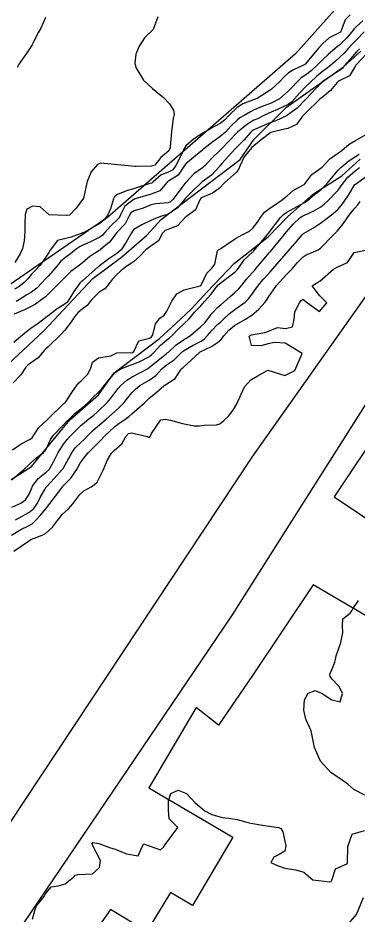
# Model space of a CAD drawing. Header units: metres. Extents: x 292545 to 299085, y 7450245 to 7463078.
# Drawn here: x 293780.3 to 293820.4, y 7462827.6 to 7462933.3 of the extents above; entities that cross this region are included whole.
import ezdxf

# ---------------------------------------------------------------- set-up
doc = ezdxf.new("R2010")
doc.units = ezdxf.units.M
for name, color, linetype in [('Curvas de Nivel 1m', 11, 'Continuous'), ('Curvas de Nivel 5m', 15, 'Continuous'), ('Edificações', 30, 'Continuous'), ('Hidrografia', 140, 'Continuous'), ('Vias Primárias', 230, 'Continuous')]:
    doc.layers.add(name, color=color, linetype=linetype)

msp = doc.modelspace()

# ---------------------------------------------------------------- linework, layer by layer
at = {"layer": 'Curvas de Nivel 1m', "flags": 128}
for points, elevation in [([(293819.43, 7462933.72), (293818.83, 7462933.13), (293818.31, 7462931.73), (293818.27, 7462931.67), (293818.21, 7462931.63), (293816.95, 7462930.99), (293816.2, 7462930.34), (293815.69, 7462929.76), (293814.17, 7462927.95), (293814.09, 7462927.87), (293813.92, 7462927.78), (293812.73, 7462927.23), (293812.16, 7462926.86), (293811.59, 7462926.37), (293811.09, 7462925.81), (293810.13, 7462924.91), (293808.45, 7462923.85), (293808.22, 7462923.75), (293808.12, 7462923.72), (293806.76, 7462923.22), (293806.11, 7462922.8), (293805.16, 7462921.88), (293804.64, 7462921.35), (293804.09, 7462920.91), (293803.43, 7462920.56), (293802.33, 7462919.92), (293802.17, 7462919.82), (293802.07, 7462919.76), (293800.95, 7462919.04), (293800.06, 7462918.25), (293799.86, 7462917.94), (293799.69, 7462917.58), (293798.9, 7462915.96), (293798.54, 7462915.45), (293798.02, 7462915.16), (293797.16, 7462914.84), (293796.17, 7462913.99), (293796.08, 7462913.91), (293796, 7462913.87), (293795.83, 7462913.83), (293794, 7462913.24), (293793.07, 7462912.95), (293791.99, 7462912.53), (293791.69, 7462912.34), (293791.54, 7462912.04), (293791.17, 7462910.84), (293790.83, 7462910.05), (293790.45, 7462909.55), (293789.94, 7462909.13), (293788.11, 7462908.09), (293787.93, 7462908.02), (293786.53, 7462907.51), (293785.93, 7462907.35), (293784.93, 7462907.11), (293784.18, 7462906.13), (293784.08, 7462905.96), (293783.91, 7462905.7), (293783.3, 7462904.74), (293782.84, 7462904.15), (293782.37, 7462903.66), (293781.87, 7462903.13), (293781.42, 7462902.61), (293781, 7462902.17), (293780.36, 7462901.67), (293779.85, 7462901.38)], 683), ([(293796.76, 7462933.46), (293796.22, 7462931.99), (293795.2, 7462931.01), (293794.56, 7462930.01), (293794.44, 7462929.75), (293794.18, 7462929.08), (293794.05, 7462928.01), (293794.17, 7462927.49), (293795.08, 7462926), (293796.13, 7462925.02), (293797.43, 7462923.98), (293798.12, 7462923.22), (293798.62, 7462922.48), (293798.7, 7462921.96), (293798.57, 7462921.49), (293798.37, 7462919.97), (293798.23, 7462918.14), (293798.18, 7462917.97), (293798.05, 7462917.69), (293797.11, 7462916.91), (293796.4, 7462915.99), (293796.12, 7462915.9), (293796.03, 7462915.88), (293794.2, 7462915.85), (293794.03, 7462915.84), (293792.03, 7462916.04), (293790.03, 7462916.23), (293789.63, 7462916.07), (293788.89, 7462915.21), (293788.45, 7462914.08), (293787.98, 7462912.09), (293787.12, 7462910.94), (293786.33, 7462910.11), (293786.01, 7462910.06), (293785.95, 7462910.05), (293783.96, 7462910.13), (293782.89, 7462911.07), (293781.97, 7462911.14), (293781.33, 7462910.81), (293781.14, 7462910.17), (293781.09, 7462909.03), (293781.07, 7462908.17), (293781.01, 7462907.08), (293780.82, 7462906.17), (293780.54, 7462905.54), (293779.89, 7462904.52)], 684), ([(293820.92, 7462933.01), (293820.22, 7462932.37), (293819.89, 7462932.04), (293819.63, 7462931.72), (293818.98, 7462930.95), (293818.2, 7462930.18), (293817.95, 7462929.98), (293817.66, 7462929.74), (293816.87, 7462929.06), (293816.18, 7462928.41), (293815.52, 7462927.76), (293814.82, 7462927.12), (293814.16, 7462926.61), (293813.67, 7462926.27), (293813.14, 7462925.79), (293812.66, 7462925.27), (293812.13, 7462924.7), (293811.1, 7462923.82), (293810.12, 7462923.3), (293809.06, 7462922.9), (293808.11, 7462922.51), (293807.67, 7462922.29), (293806.92, 7462921.86), (293806.42, 7462921.55), (293806.09, 7462921.29), (293805.38, 7462920.58), (293804.72, 7462919.89), (293804.07, 7462919.31), (293803.23, 7462918.74), (293802.18, 7462917.92), (293802.11, 7462917.86), (293802.05, 7462917.8), (293801.02, 7462916.95), (293800.04, 7462916.16), (293799.89, 7462915.94), (293799.14, 7462914.83), (293798, 7462914.09), (293797.93, 7462914.05), (293797.85, 7462913.97), (293797.01, 7462912.96), (293795.99, 7462912.57), (293794.08, 7462912.02), (293794.01, 7462911.99), (293793.98, 7462911.98), (293792.86, 7462911.14), (293792.31, 7462910.04), (293792.19, 7462909.8), (293791.95, 7462909.53), (293791.19, 7462908.8), (293790.53, 7462908.05), (293790.25, 7462907.74), (293789.93, 7462907.5), (293788.82, 7462906.97), (293787.92, 7462906.58), (293787.59, 7462906.42), (293787.12, 7462906.1), (293786.46, 7462905.55), (293785.9, 7462905.16), (293785.33, 7462904.67), (293784.91, 7462904.12), (293783.87, 7462902.94), (293783.47, 7462902.54), (293783.12, 7462902.15), (293782.5, 7462901.51), (293781.85, 7462901.04), (293781.31, 7462900.71), (293780.47, 7462900.17), (293780.08, 7462899.94)], 682), ([(293821.09, 7462931.7), (293820.2, 7462930.78), (293819.67, 7462930.24), (293819.18, 7462929.72), (293818.71, 7462929.2), (293818.18, 7462928.68), (293817.68, 7462928.23), (293817.11, 7462927.74), (293816.59, 7462927.33), (293816.16, 7462927.01), (293815.47, 7462926.44), (293814.76, 7462925.77), (293814.14, 7462925.17), (293813.44, 7462924.48), (293812.85, 7462923.79), (293812.5, 7462923.41), (293812.12, 7462923.15), (293810.85, 7462922.56), (293810.11, 7462922.23), (293809.83, 7462922.11), (293809.26, 7462921.84), (293808.49, 7462921.46), (293808.09, 7462921.28), (293807.19, 7462920.75), (293806.15, 7462919.87), (293806.11, 7462919.83), (293806.07, 7462919.79), (293804.25, 7462917.9), (293804.05, 7462917.71), (293803.12, 7462916.83), (293802.29, 7462915.92), (293802.16, 7462915.78), (293802.02, 7462915.68), (293801, 7462914.95), (293800.06, 7462913.94), (293800.03, 7462913.91), (293800, 7462913.88), (293798.53, 7462911.96), (293798.27, 7462911.67), (293797.98, 7462911.54), (293796.52, 7462911.44), (293795.97, 7462911.3), (293795.04, 7462910.93), (293793.96, 7462910.62), (293793.59, 7462910.39), (293793.39, 7462910.03), (293792.89, 7462909.08), (293791.93, 7462908.07), (293791.92, 7462908.06), (293791.07, 7462906.9), (293790.02, 7462906.06), (293789.95, 7462906.02), (293789.91, 7462905.99), (293788.75, 7462905.23), (293787.89, 7462904.5), (293787.67, 7462904.31), (293787.36, 7462904.1), (293786.51, 7462903.47), (293785.87, 7462902.85), (293785.18, 7462902.12), (293783.85, 7462900.79), (293783.51, 7462900.48), (293783.09, 7462900.15), (293782.36, 7462899.63), (293781.83, 7462899.35), (293781.03, 7462898.96), (293779.82, 7462898.43)], 681), ([(293821.91, 7462929.68), (293820.17, 7462927.86), (293820.1, 7462927.78), (293820.06, 7462927.71), (293819.35, 7462926.52), (293818.15, 7462925.93), (293818.01, 7462925.86), (293817.88, 7462925.73), (293817.1, 7462924.78), (293816.13, 7462923.98), (293815.84, 7462923.75), (293814.11, 7462922.08), (293813.95, 7462921.94), (293813.82, 7462921.78), (293813.1, 7462920.78), (293812.08, 7462920.32), (293811.67, 7462920.22), (293810.07, 7462919.83), (293808.92, 7462918.98), (293808.06, 7462918.28), (293807.84, 7462918.07), (293807.65, 7462917.85), (293806.93, 7462916.97), (293806.42, 7462915.87), (293806.32, 7462915.57), (293806.02, 7462915.18), (293804.61, 7462913.89), (293804, 7462913.26), (293803.22, 7462912.68), (293801.99, 7462912.2), (293801.81, 7462912.09), (293801.71, 7462911.92), (293801.18, 7462910.72), (293800.13, 7462909.95), (293799.95, 7462909.79), (293799.07, 7462908.83), (293797.94, 7462908.42), (293797.61, 7462908.3), (293797.3, 7462907.98), (293796.82, 7462907.08), (293795.92, 7462906.44), (293795.33, 7462906), (293794.64, 7462905.27), (293793.89, 7462904.61), (293793.54, 7462904.37), (293793, 7462904.03), (293792.38, 7462903.53), (293791.87, 7462903.07), (293791.38, 7462902.53), (293791.02, 7462902.05), (293790.5, 7462901.41), (293789.85, 7462901.02), (293788.9, 7462900.07), (293788.45, 7462899.46), (293787.83, 7462899.02), (293787.33, 7462898.59), (293786.93, 7462898.1), (293786.48, 7462897.43), (293785.8, 7462896.53), (293785.42, 7462896.12), (293783.78, 7462894.54), (293783.56, 7462894.36), (293783.38, 7462894.14), (293782.64, 7462893.27), (293781.75, 7462892.64), (293781.46, 7462892.45), (293781.21, 7462892.17), (293780.63, 7462891.28), (293779.72, 7462890.35)], 679), ([(293779.63, 7462882.45), (293780.67, 7462883.14), (293781.65, 7462883.65), (293781.94, 7462883.87), (293782.14, 7462884.16), (293782.74, 7462885.07), (293783.67, 7462885.95), (293783.89, 7462886.14), (293785.69, 7462887.89), (293785.81, 7462887.99), (293785.91, 7462888.11), (293786.61, 7462889.2), (293787.26, 7462890.09), (293787.46, 7462890.36), (293787.73, 7462890.59), (293788.48, 7462891.33), (293788.88, 7462892.08), (293789.07, 7462892.76), (293789.75, 7462893.28), (293791.22, 7462893.51), (293791.76, 7462893.8), (293791.94, 7462893.86), (293793.76, 7462893.93), (293793.94, 7462894.02), (293794.51, 7462895.28), (293795.79, 7462895.62), (293796.02, 7462895.75), (293796.16, 7462895.99), (293796.48, 7462897.31), (293797.01, 7462897.98), (293797.49, 7462898.3), (293797.82, 7462898.77), (293798.22, 7462899.58), (293798.4, 7462899.96), (293798.99, 7462900.82), (293799.86, 7462901.31), (293801.73, 7462901.79), (293801.86, 7462901.85), (293801.9, 7462901.89), (293801.91, 7462901.92), (293802.54, 7462903.25), (293803.15, 7462903.91), (293803.46, 7462904.33), (293803.81, 7462905.9), (293803.84, 7462905.98), (293803.91, 7462906.03), (293804.19, 7462906.17), (293805.93, 7462907.34), (293806.25, 7462907.54), (293806.84, 7462907.86), (293807.56, 7462908.23), (293807.94, 7462908.57), (293808.5, 7462909.29), (293808.87, 7462909.84), (293809.35, 7462910.45), (293809.97, 7462910.92), (293810.51, 7462911.29), (293811.29, 7462911.81), (293811.99, 7462912.39), (293812.74, 7462913.05), (293814, 7462913.72), (293814.04, 7462913.74), (293814.08, 7462913.78), (293814.89, 7462914.9), (293816.02, 7462915.66), (293816.13, 7462915.76), (293817.04, 7462916.74), (293818.05, 7462917.44), (293818.22, 7462917.55), (293818.43, 7462917.73), (293819.32, 7462918.46), (293820.06, 7462918.9), (293821.42, 7462919.69)], 679), ([(293779.55, 7462875.69), (293780.61, 7462876.17), (293781.17, 7462876.56), (293781.57, 7462877.14), (293781.87, 7462877.86), (293782, 7462878.16), (293782.67, 7462879.07), (293783.6, 7462879.8), (293783.94, 7462880.13), (293784.44, 7462880.96), (293785.03, 7462882.12), (293785.24, 7462882.5), (293785.64, 7462883.1), (293786.07, 7462883.68), (293786.46, 7462884.1), (293787.07, 7462884.68), (293787.66, 7462885.26), (293788.1, 7462885.65), (293788.64, 7462886.08), (293789.22, 7462886.54), (293789.68, 7462886.95), (293790.81, 7462888.05), (293791.23, 7462888.52), (293791.71, 7462889.15), (293792.1, 7462889.66), (293792.4, 7462890.03), (293793.09, 7462890.66), (293793.73, 7462891.04), (293795.53, 7462891.99), (293795.74, 7462892.13), (293796.77, 7462892.96), (293797.76, 7462893.76), (293797.87, 7462893.86), (293798, 7462893.97), (293798.93, 7462894.81), (293799.78, 7462895.39), (293800.13, 7462895.6), (293800.65, 7462895.94), (293801.8, 7462896.93), (293802.29, 7462897.43), (293802.69, 7462897.91), (293803.18, 7462898.55), (293803.83, 7462899.25), (293804.17, 7462899.55), (293804.58, 7462899.89), (293805.25, 7462900.47), (293805.85, 7462900.98), (293806.29, 7462901.43), (293806.64, 7462901.86), (293807.19, 7462902.54), (293807.88, 7462903.31), (293808.14, 7462903.59), (293808.36, 7462903.85), (293809.06, 7462904.67), (293809.91, 7462905.68), (293809.98, 7462905.76), (293810.04, 7462905.83), (293810.53, 7462906.43), (293811.65, 7462907.8), (293811.94, 7462908.15), (293812.7, 7462909.04), (293813.5, 7462909.78), (293813.77, 7462909.97), (293813.96, 7462910.07), (293815.13, 7462910.6), (293815.97, 7462911.1), (293816.35, 7462911.38), (293816.77, 7462911.75), (293818, 7462913.04), (293818.3, 7462913.43), (293818.49, 7462913.73), (293819.15, 7462914.58), (293820.02, 7462915.34), (293820.54, 7462915.7)], 681), ([(293779.99, 7462874.18), (293781.54, 7462875.06), (293782.15, 7462875.55), (293782.56, 7462876.15), (293782.88, 7462876.83), (293783.58, 7462878.04), (293783.63, 7462878.1), (293783.66, 7462878.14), (293784.54, 7462879.07), (293785.5, 7462880.11), (293785.6, 7462880.25), (293786.27, 7462881.45), (293786.62, 7462882.1), (293787.03, 7462882.7), (293787.64, 7462883.29), (293788.07, 7462883.66), (293788.47, 7462884.08), (293789.06, 7462884.67), (293789.66, 7462885.18), (293790.66, 7462886.06), (293791.68, 7462886.96), (293792.26, 7462887.46), (293792.79, 7462888.03), (293793.19, 7462888.54), (293793.71, 7462889.15), (293794.14, 7462889.6), (293794.62, 7462890.01), (293795.73, 7462890.67), (293796.53, 7462891.19), (293797.24, 7462891.98), (293797.49, 7462892.23), (293797.75, 7462892.41), (293798.67, 7462893.04), (293799.57, 7462893.95), (293799.67, 7462894.05), (293799.77, 7462894.11), (293800.93, 7462894.78), (293801.78, 7462895.23), (293802.21, 7462895.49), (293802.63, 7462895.91), (293803.17, 7462896.54), (293803.81, 7462897.2), (293804.17, 7462897.53), (293804.55, 7462897.89), (293805.21, 7462898.5), (293805.82, 7462898.97), (293807.06, 7462899.86), (293807.45, 7462900.24), (293807.85, 7462900.76), (293808.3, 7462901.4), (293808.63, 7462901.84), (293809.19, 7462902.52), (293809.88, 7462903.28), (293810.36, 7462903.82), (293811.07, 7462904.64), (293811.91, 7462905.62), (293812, 7462905.72), (293812.07, 7462905.8), (293812.93, 7462906.79), (293813.76, 7462907.78), (293813.84, 7462907.87), (293813.93, 7462907.94), (293815.12, 7462908.59), (293815.95, 7462909.15), (293816.72, 7462909.75), (293817.41, 7462910.29), (293817.97, 7462910.78), (293818.42, 7462911.29), (293818.73, 7462911.72), (293819.23, 7462912.47), (293819.99, 7462913.71), (293820.07, 7462913.77), (293822.02, 7462915.15)], 682), ([(293779.51, 7462872.41), (293780.63, 7462873.06), (293781.52, 7462873.48), (293781.95, 7462873.73), (293782.39, 7462874.15), (293782.93, 7462874.76), (293783.55, 7462875.51), (293784.02, 7462876.13), (293784.69, 7462877), (293785.55, 7462878.11), (293785.58, 7462878.15), (293786.54, 7462879.16), (293787.17, 7462880.09), (293787.32, 7462880.37), (293787.61, 7462880.88), (293788.11, 7462881.59), (293788.53, 7462882.08), (293789.08, 7462882.63), (293789.64, 7462883.18), (293790.07, 7462883.64), (293790.47, 7462884.06), (293791.66, 7462885.16), (293792.16, 7462885.54), (293792.87, 7462886.03), (293793.33, 7462886.37), (293793.68, 7462886.69), (293795.19, 7462888), (293795.45, 7462888.25), (293795.7, 7462888.48), (293796.51, 7462889.18), (293797.47, 7462889.97), (293797.61, 7462890.09), (293797.72, 7462890.16), (293798.82, 7462890.87), (293799.52, 7462891.95), (293799.63, 7462892.06), (293799.75, 7462892.16), (293801.67, 7462893.92), (293801.72, 7462893.96), (293801.76, 7462893.98), (293803.07, 7462894.61), (293803.78, 7462895.09), (293804.23, 7462895.45), (293804.54, 7462895.89), (293805.12, 7462896.56), (293805.8, 7462897.09), (293807.09, 7462897.86), (293807.82, 7462898.31), (293808.66, 7462899.01), (293809.39, 7462899.83), (293809.57, 7462900.1), (293809.84, 7462900.5), (293810.38, 7462901.3), (293810.76, 7462901.82), (293811.88, 7462903.06), (293812.25, 7462903.43), (293812.58, 7462903.79), (293813.2, 7462904.48), (293813.9, 7462905.19), (293814.26, 7462905.42), (293815.11, 7462905.77), (293815.66, 7462906.02), (293815.92, 7462906.2), (293817.43, 7462907.74), (293817.94, 7462908.24), (293818.61, 7462909.06), (293819.04, 7462909.72), (293819.41, 7462910.26), (293819.97, 7462910.94), (293820.35, 7462911.33), (293820.59, 7462911.7)], 683), ([(293779.79, 7462870.49), (293781.5, 7462871.7), (293781.79, 7462871.87), (293782.52, 7462872.15), (293783.22, 7462872.43), (293783.51, 7462872.59), (293784.33, 7462873.33), (293784.92, 7462874.12), (293785.54, 7462874.87), (293786.18, 7462875.47), (293786.74, 7462876.1), (293787.1, 7462876.56), (293787.57, 7462877.18), (293788.05, 7462877.61), (293788.92, 7462878.08), (293789.31, 7462878.35), (293789.59, 7462878.64), (293790.31, 7462880.06), (293790.82, 7462881.26), (293791.31, 7462882.04), (293791.45, 7462882.21), (293791.63, 7462882.37), (293792.52, 7462883.15), (293793, 7462884.03), (293793.32, 7462884.36), (293793.66, 7462884.46), (293795.53, 7462884), (293795.65, 7462883.95), (293795.76, 7462883.89), (293795.86, 7462884), (293796.03, 7462884.37), (293797.1, 7462885.98), (293797.67, 7462886.06), (293798.27, 7462885.96), (293799.67, 7462885.54), (293801.03, 7462885.29), (293801.67, 7462885.27), (293802.23, 7462885.35), (293803.67, 7462885.41), (293804.05, 7462885.51), (293804.55, 7462885.89), (293805.12, 7462886.45), (293805.69, 7462887.19), (293806.08, 7462887.87), (293806.57, 7462889.01), (293806.98, 7462889.86), (293807.73, 7462890.68), (293808.45, 7462891.12), (293809.74, 7462891.83), (293811.74, 7462891.2), (293812.91, 7462891.79), (293813.76, 7462893.78), (293811.78, 7462895.03), (293810.52, 7462895.08), (293809.78, 7462894.94), (293808.91, 7462894.71), (293807.78, 7462894.75), (293807.51, 7462895.85), (293807.79, 7462896.01), (293809.36, 7462896.27), (293809.8, 7462896.43), (293810.87, 7462896.88), (293811.8, 7462896.76), (293812.64, 7462896.96), (293812.84, 7462897.79), (293812.91, 7462898.7), (293813.47, 7462899.78), (293813.63, 7462899.99), (293813.84, 7462900.21), (293814.41, 7462899.77), (293815.82, 7462898.76), (293816.67, 7462899.75), (293815.85, 7462900.61), (293814.95, 7462901.77), (293815.5, 7462902.13), (293815.87, 7462902.32), (293817.48, 7462903.74), (293817.89, 7462903.99), (293819.1, 7462904.51), (293819.9, 7462905.71), (293821.57, 7462906.04)], 684), ([(293818.97, 7462826.29), (293820.19, 7462827.7), (293821, 7462829.69)], 686)]:
    msp.add_lwpolyline(points, dxfattribs=dict(at, elevation=elevation))
at = {"layer": 'Curvas de Nivel 5m', "flags": 128}
for points, elevation in [([(293783.51, 7462933.41), (293782.96, 7462932.15), (293782.7, 7462931.67), (293782.2, 7462930.69), (293782.04, 7462930.32), (293781.96, 7462930.16), (293781.26, 7462929.09), (293780.56, 7462928.18), (293780.4, 7462927.95), (293780.17, 7462927.49)], 685), ([(293820.53, 7462929.7), (293820.19, 7462929.35), (293819.41, 7462928.49), (293818.77, 7462927.72), (293818.5, 7462927.4), (293818.16, 7462927.16), (293817.29, 7462926.6), (293816.14, 7462925.8), (293816.12, 7462925.78), (293816.09, 7462925.75), (293815.4, 7462925.03), (293814.22, 7462923.78), (293814.12, 7462923.67), (293813.18, 7462922.72), (293812.1, 7462921.91), (293811.92, 7462921.8), (293810.68, 7462921.23), (293810.09, 7462921), (293809.26, 7462920.66), (293808.08, 7462920.17), (293807.88, 7462920.05), (293807.67, 7462919.85), (293806.94, 7462918.99), (293806.06, 7462918.11), (293805.82, 7462917.87), (293804.32, 7462916.19), (293804.07, 7462915.9), (293804.02, 7462915.84), (293803.09, 7462914.83), (293802, 7462914.03), (293801.94, 7462913.99), (293801.87, 7462913.92), (293800.93, 7462913), (293799.98, 7462912.06), (293799.89, 7462911.94), (293799.02, 7462910.91), (293797.96, 7462910.2), (293797.79, 7462910.14), (293797.2, 7462909.98), (293796.29, 7462909.64), (293795.95, 7462909.47), (293794.89, 7462908.95), (293793.94, 7462908.42), (293793.76, 7462908.2), (293793.66, 7462908.02), (293793.03, 7462906.92), (293792.44, 7462906.03), (293792.18, 7462905.76), (293791.91, 7462905.57), (293790.98, 7462904.96), (293789.88, 7462904.14), (293789.84, 7462904.1), (293789.78, 7462904.06), (293787.87, 7462902.38), (293787.71, 7462902.24), (293787.57, 7462902.09), (293786.86, 7462901.09), (293786.28, 7462900.11), (293786.1, 7462899.85), (293785.84, 7462899.65), (293784.89, 7462899.06), (293783.81, 7462898.2), (293783.78, 7462898.18), (293783.71, 7462898.14), (293782.64, 7462897.32), (293781.8, 7462896.74), (293781.47, 7462896.49), (293781.05, 7462896.17), (293780.36, 7462895.6), (293779.78, 7462895.11)], 680), ([(293779.59, 7462878.94), (293781, 7462880.17), (293781.61, 7462880.73), (293782.36, 7462881.41), (293783.28, 7462882.14), (293783.46, 7462882.3), (293783.63, 7462882.59), (293784.11, 7462883.67), (293784.42, 7462884.13), (293785.67, 7462885.43), (293786.01, 7462885.77), (293786.34, 7462886.1), (293787.02, 7462886.75), (293787.68, 7462887.29), (293788.13, 7462887.64), (293788.59, 7462888.08), (293789.12, 7462888.66), (293789.71, 7462889.2), (293790.14, 7462889.64), (293790.48, 7462890.06), (293791.74, 7462891.55), (293792.01, 7462891.77), (293792.53, 7462892.03), (293793.4, 7462892.37), (293793.75, 7462892.49), (293794.56, 7462892.82), (293795.76, 7462893.46), (293796.07, 7462893.68), (293796.37, 7462893.98), (293797.02, 7462894.73), (293797.78, 7462895.38), (293798.12, 7462895.63), (293798.5, 7462895.96), (293799.11, 7462896.64), (293799.81, 7462897.28), (293800.49, 7462897.94), (293801.1, 7462898.66), (293801.84, 7462899.42), (293802.07, 7462899.69), (293802.26, 7462899.92), (293803.01, 7462900.75), (293803.86, 7462901.87), (293805.88, 7462903.44), (293806.09, 7462903.66), (293806.25, 7462903.87), (293806.94, 7462904.82), (293807.91, 7462905.72), (293807.98, 7462905.78), (293808.03, 7462905.85), (293808.89, 7462906.87), (293809.67, 7462907.83), (293809.79, 7462907.98), (293809.94, 7462908.16), (293811.22, 7462909.81), (293811.58, 7462910.19), (293811.96, 7462910.45), (293812.83, 7462910.94), (293813.98, 7462911.55), (293814.13, 7462911.63), (293814.35, 7462911.78), (293815.24, 7462912.52), (293816, 7462913.14), (293816.62, 7462913.75), (293818.02, 7462915.39), (293818.18, 7462915.57), (293818.33, 7462915.73), (293819.27, 7462916.49), (293820.04, 7462917.02), (293820.48, 7462917.27)], 680), ([(293821.15, 7462841.77), (293819.87, 7462842.42), (293819.17, 7462843.04), (293818.22, 7462843.73), (293817.18, 7462844.38), (293815.92, 7462845.75), (293815.22, 7462847.36), (293815.13, 7462847.76), (293814.82, 7462849.35), (293814.65, 7462849.77), (293814.19, 7462850.72), (293813.97, 7462851.78), (293814.06, 7462853), (293814.49, 7462853.77), (293815.3, 7462854.07), (293816.12, 7462853.75), (293817.28, 7462853), (293818.26, 7462852.75), (293818.53, 7462853.72), (293818.14, 7462854.56), (293817.31, 7462855.41), (293817.07, 7462855.74), (293817.05, 7462856.01), (293817.33, 7462856.7), (293817.63, 7462857.44), (293817.69, 7462857.73), (293817.79, 7462858.18), (293818.31, 7462859.73), (293818.57, 7462860.91), (293818.54, 7462861.72), (293818.57, 7462862.54), (293819.41, 7462863.21), (293819.63, 7462863.49), (293819.74, 7462863.71), (293820.42, 7462864.7)], 685), ([(293781.97, 7462827.16), (293782.27, 7462828.15), (293782.44, 7462828.7), (293783, 7462829.38), (293783.35, 7462829.8), (293783.52, 7462830.13), (293784.18, 7462830.97), (293785.02, 7462831.09), (293785.84, 7462831.3), (293786.82, 7462832.1), (293786.92, 7462832.21), (293787.03, 7462832.31), (293787.33, 7462832.39), (293789.04, 7462832.5), (293789.89, 7462833.22), (293790.01, 7462834.06), (293789.08, 7462835.79), (293789.03, 7462836.07), (293789.08, 7462836.17), (293789.81, 7462836.06), (293791.08, 7462835.59), (293791.73, 7462835.39), (293793.07, 7462834.83), (293794.45, 7462834.61), (293795.08, 7462836), (293797.07, 7462835.31), (293797.44, 7462835.61), (293797.66, 7462835.97), (293799.1, 7462837.95), (293798.11, 7462838.97), (293798.01, 7462839.97), (293798.03, 7462841.08), (293798.3, 7462841.96), (293799.16, 7462842.35), (293800.12, 7462841.94), (293801.14, 7462840.87), (293802.29, 7462839.92), (293803.12, 7462839.46), (293804.35, 7462839.12), (293805.11, 7462839.05), (293806.11, 7462838.87), (293807.11, 7462838.6), (293807.73, 7462838.47), (293809.11, 7462838.23), (293810.99, 7462837.93), (293811.1, 7462837.9), (293811.26, 7462837.81), (293811.48, 7462837.43), (293811.86, 7462835.8), (293811.72, 7462835.16), (293811.07, 7462834.78), (293810.44, 7462834.44), (293810.06, 7462833.82), (293810.74, 7462833.51), (293811.05, 7462833.39), (293811.71, 7462833.14), (293813.04, 7462832.96), (293813.96, 7462832.7), (293815.03, 7462831.76), (293817.03, 7462831.53), (293817.19, 7462831.58), (293817.25, 7462831.74), (293817.71, 7462833.07), (293819.05, 7462833.68), (293819.1, 7462833.72), (293819.13, 7462833.79), (293819.14, 7462835.72), (293819.66, 7462837.14), (293821.1, 7462837.61)], 685)]:
    msp.add_lwpolyline(points, dxfattribs=dict(at, elevation=elevation))
at = {"layer": 'Edificações'}
for points in [[(293827.18, 7462945.02), (293812.99, 7462929.1), (293790.85, 7462909.87), (293770.61, 7462895.93), (293753.74, 7462888.28), (293746.04, 7462883.95), (293743.75, 7462889.86), (293731.22, 7462885.01), (293727.94, 7462893.47), (293721.6, 7462891.02), (293727.83, 7462869.44), (293711.2, 7462864.64), (293711.72, 7462862.83), (293703.53, 7462861.27), (293704.12, 7462857.95), (293695.48, 7462856.31)], [(293823.31, 7462885.54), (293817.53, 7462876.91), (293829.35, 7462868.99)], [(293824.64, 7462860.92), (293815.07, 7462866.52), (293807.9, 7462855.84), (293803.89, 7462849.99), (293801.27, 7462852.08), (293795.7, 7462842.63), (293805.58, 7462836.8), (293800.84, 7462828.76), (293798.25, 7462830.29), (293795.47, 7462825.7), (293791.2, 7462828.29), (293788.33, 7462824.18), (293805.42, 7462813.22), (293806.58, 7462803.7), (293824.08, 7462807.04)]]:
    msp.add_lwpolyline(points, dxfattribs=at)
at = {"layer": 'Hidrografia'}
for points, elevation in [([(293777.86, 7462891.4), (293783.33, 7462896.47), (293789.09, 7462902.62), (293792.47, 7462905.16), (293795.41, 7462907.69), (293797.21, 7462909.61), (293806.47, 7462916.67), (293808.1, 7462919.04), (293811.94, 7462922.81), (293818.65, 7462927.56), (293820.68, 7462929.42)], 687.42), ([(293777.98, 7462877.99), (293781.85, 7462880.48), (293786.37, 7462886), (293789.76, 7462888.92), (293791.61, 7462891.51), (293794.22, 7462893.48), (293796.97, 7462895.55), (293798.88, 7462897.35), (293800.68, 7462899.04), (293802.59, 7462901.05), (293805.78, 7462904.43), (293809.76, 7462907.55), (293812.09, 7462909.93), (293815.11, 7462912.63), (293818.45, 7462914.75), (293820.62, 7462916.7)], 691.65)]:
    msp.add_lwpolyline(points, dxfattribs=dict(at, elevation=elevation))
at = {"layer": 'Vias Primárias'}
for points in [[(293513.9, 7462955.42), (293511.55, 7462925.93, 0.520708), (293515.61, 7462922.58, -0.222744), (293556.31, 7462910.19, -0.044985), (293591.18, 7462861.34, 0.027613), (293606.93, 7462840.49, 0.027613), (293623.16, 7462817.95, 0.027613), (293635.04, 7462794.67, 0.088646), (293638.45, 7462784.46, 0.315815), (293646.59, 7462779.86, -0.006392), (293673.87, 7462783.41), (293746.09, 7462792.61, 0.336233), (293760.66, 7462806.89, -0.03258), (293771.58, 7462826.84), (293807.89, 7462881.59), (293837.01, 7462922.79)], [(293839.03, 7462915.89), (293805.46, 7462862.9), (293770.37, 7462811.1, 0.724457), (293780.91, 7462797.42), (293828.82, 7462805.11, 0.279429)]]:
    msp.add_lwpolyline(points, format="xyb", dxfattribs=at)

doc.saveas('drawing.dxf')
